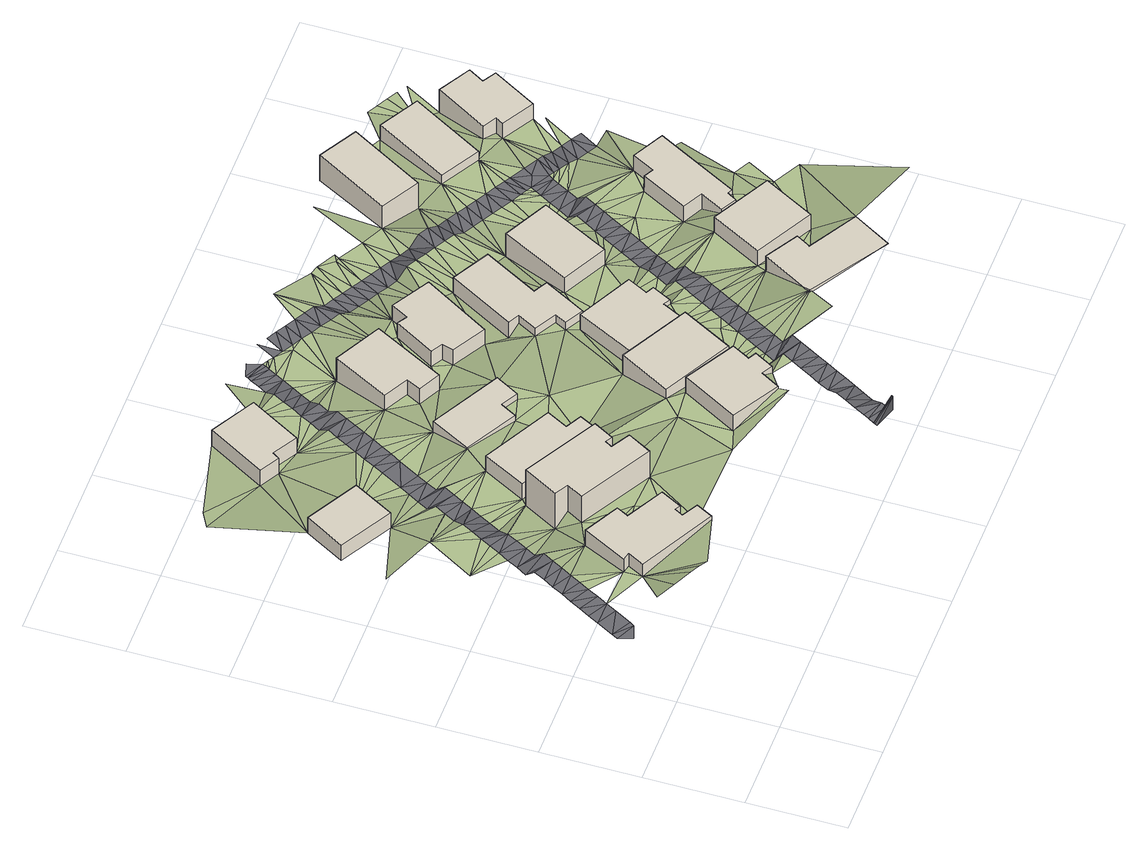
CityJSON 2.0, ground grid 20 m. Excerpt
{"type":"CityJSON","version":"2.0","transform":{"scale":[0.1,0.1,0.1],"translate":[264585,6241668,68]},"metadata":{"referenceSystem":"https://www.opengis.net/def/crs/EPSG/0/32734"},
"CityObjects":{
"building1":{"type":"Building","geometry":[{"type":"MultiSurface","lod":"1","boundaries":[[[0,1,2,3]],[[1,4,5,2]],[[4,6,7,5]],[[6,8,9,7]],[[8,10,11,9]],[[10,12,13,11]],[[12,14,15,13]],[[14,16,17,15]],[[16,18,19,17]],[[18,20,21,19]],[[20,22,23,21]],[[22,0,3,23]],[[3,2,5,7,9,11,13,15,17,19,21,23]]]}]},
"building2":{"type":"Building","geometry":[{"type":"MultiSurface","lod":"1","boundaries":[[[24,25,26,27]],[[25,28,29,26]],[[28,30,31,29]],[[30,24,27,31]],[[27,26,29,31]]]}]},
"building3":{"type":"Building","geometry":[{"type":"MultiSurface","lod":"1","boundaries":[[[32,33,34,35]],[[33,36,37,34]],[[36,38,39,37]],[[38,40,41,39]],[[40,42,43,41]],[[44,45,46,43]],[[45,47,48,46]],[[47,49,50,48]],[[49,51,52,50]],[[51,32,35,52]],[[35,34,37,39,41,43,46,48,50,52]]]}]},
"building4":{"type":"Building","geometry":[{"type":"MultiSurface","lod":"1","boundaries":[[[53,54,55,56]],[[54,57,58,55]],[[57,59,60,58]],[[59,61,62,60]],[[61,63,64,62]],[[63,53,56,64]],[[56,55,58,60,62,64]]]}]},
"building5":{"type":"Building","geometry":[{"type":"MultiSurface","lod":"1","boundaries":[[[65,66,67,68]],[[66,69,70,67]],[[69,71,72,70]],[[71,73,74,72]],[[73,75,76,74]],[[75,65,68,76]],[[68,67,70,72,74,76]]]}]},
"building6":{"type":"Building","geometry":[{"type":"MultiSurface","lod":"1","boundaries":[[[77,78,79,80]],[[78,81,82,79]],[[81,83,84,82]],[[83,85,86,84]],[[85,87,88,86]],[[87,77,80,88]],[[80,79,82,84,86,88]]]}]},
"building7":{"type":"Building","geometry":[{"type":"MultiSurface","lod":"1","boundaries":[[[89,90,91,92]],[[90,93,94,91]],[[93,95,96,94]],[[95,97,98,96]],[[97,99,100,98]],[[99,101,102,100]],[[101,103,104,102]],[[103,89,92,104]],[[92,91,94,96,98,100,102,104]]]}]},
"building8":{"type":"Building","geometry":[{"type":"MultiSurface","lod":"1","boundaries":[[[105,106,107,108]],[[106,109,110,107]],[[109,111,112,110]],[[111,113,114,112]],[[113,115,116,114]],[[115,105,108,116]],[[108,107,110,112,114,116]]]}]},
"building9":{"type":"Building","geometry":[{"type":"MultiSurface","lod":"1","boundaries":[[[117,118,119,120]],[[118,121,122,119]],[[121,123,124,122]],[[123,117,120,124]],[[120,119,122,124]]]}]},
"building10":{"type":"Building","geometry":[{"type":"MultiSurface","lod":"1","boundaries":[[[125,126,127,128]],[[126,129,130,127]],[[131,132,133,130]],[[132,134,135,133]],[[134,136,137,135]],[[136,138,139,137]],[[138,140,141,139]],[[140,125,128,141]],[[128,127,130,133,135,137,139,141]]]}]},
"building11":{"type":"Building","geometry":[{"type":"MultiSurface","lod":"1","boundaries":[[[142,143,144,145]],[[143,146,147,144]],[[146,148,149,147]],[[148,150,151,149]],[[150,152,153,151]],[[152,154,155,153]],[[154,156,157,155]],[[156,142,145,157]],[[145,144,147,149,151,153,155,157]]]}]},
"building12":{"type":"Building","geometry":[{"type":"MultiSurface","lod":"1","boundaries":[[[158,159,160,161]],[[159,162,163,160]],[[162,164,165,163]],[[164,166,167,165]],[[166,168,169,167]],[[168,170,171,169]],[[170,172,173,171]],[[172,174,175,173]],[[174,176,177,175]],[[176,158,161,177]],[[161,160,163,165,167,169,171,173,175,177]]]}]},
"building13":{"type":"Building","geometry":[{"type":"MultiSurface","lod":"1","boundaries":[[[178,179,180,181]],[[179,182,183,180]],[[182,184,185,183]],[[184,186,187,185]],[[186,188,189,187]],[[188,178,181,189]],[[181,180,183,185,187,189]]]}]},
"building14":{"type":"Building","geometry":[{"type":"MultiSurface","lod":"1","boundaries":[[[190,191,192,193]],[[191,194,195,192]],[[194,196,197,195]],[[196,190,193,197]],[[193,192,195,197]]]}]},
"building15":{"type":"Building","geometry":[{"type":"MultiSurface","lod":"1","boundaries":[[[198,199,200,201]],[[199,202,203,200]],[[202,204,205,203]],[[204,198,201,205]],[[201,200,203,205]]]}]},
"building16":{"type":"Building","geometry":[{"type":"MultiSurface","lod":"1","boundaries":[[[206,207,208,209]],[[207,210,211,208]],[[212,213,214,211]],[[213,215,216,214]],[[215,217,218,216]],[[217,219,220,218]],[[219,221,222,220]],[[221,223,224,222]],[[223,225,226,224]],[[225,206,209,226]],[[209,208,211,214,216,218,220,222,224,226]]]}]},
"building17":{"type":"Building","geometry":[{"type":"MultiSurface","lod":"1","boundaries":[[[227,228,229,230]],[[228,231,232,229]],[[231,233,234,232]],[[233,227,230,234]],[[230,229,232,234]]]}]},
"building18":{"type":"Building","geometry":[{"type":"MultiSurface","lod":"1","boundaries":[[[235,236,237,238]],[[236,239,240,237]],[[239,241,242,240]],[[241,235,238,242]],[[238,237,240,242]]]}]},
"building19":{"type":"Building","geometry":[{"type":"MultiSurface","lod":"1","boundaries":[[[243,244,245,246]],[[244,247,248,245]],[[247,249,250,248]],[[249,251,252,250]],[[251,253,254,252]],[[253,255,256,254]],[[255,257,258,256]],[[257,243,246,258]],[[246,245,248,250,252,254,256,258]]]}]},
"terrain1":{"type":"TINRelief","geometry":[{"type":"CompositeSurface","lod":"1","boundaries":[[[259,260,6]],[[6,1,261]],[[260,262,6]],[[263,1,264]],[[6,262,265]],[[1,266,264]],[[267,6,265]],[[1,6,4]],[[0,266,1]],[[268,266,0]],[[268,0,269]],[[8,6,267]],[[270,271,272]],[[0,273,269]],[[270,274,271]],[[273,0,275]],[[276,271,274]],[[276,277,271]],[[30,278,277]],[[33,275,0]],[[279,275,33]],[[277,276,280]],[[281,279,33]],[[38,0,22]],[[280,282,277]],[[0,38,33]],[[283,281,33]],[[284,277,282]],[[12,16,14]],[[12,10,16]],[[30,277,285]],[[277,284,285]],[[22,20,286]],[[36,33,38]],[[22,286,38]],[[283,32,287]],[[32,283,33]],[[10,18,16]],[[286,20,18]],[[287,32,288]],[[285,289,30]],[[290,288,54]],[[291,30,289]],[[69,292,25]],[[32,54,288]],[[286,40,38]],[[293,290,54]],[[10,40,18]],[[30,291,294]],[[30,295,24]],[[18,40,286]],[[69,296,292]],[[30,294,295]],[[24,71,25]],[[293,53,297]],[[293,54,53]],[[298,297,53]],[[69,25,71]],[[299,24,295]],[[32,51,54]],[[10,300,40]],[[53,301,298]],[[302,24,299]],[[303,301,53]],[[49,47,45]],[[302,304,24]],[[66,296,69]],[[45,44,49]],[[304,305,24]],[[78,306,303]],[[71,24,307]],[[78,303,53]],[[51,57,54]],[[24,305,307]],[[51,49,44]],[[306,78,308]],[[44,40,309]],[[44,57,51]],[[73,71,75]],[[309,40,300]],[[75,71,307]],[[308,77,310]],[[308,78,77]],[[81,78,53]],[[309,57,44]],[[311,310,77]],[[312,75,307]],[[53,63,81]],[[311,77,313]],[[312,314,75]],[[309,300,89]],[[77,315,313]],[[61,59,63]],[[316,75,314]],[[300,317,89]],[[316,318,75]],[[59,57,121]],[[75,318,319]],[[309,121,57]],[[315,109,320]],[[77,109,315]],[[321,75,319]],[[65,75,321]],[[63,59,322]],[[323,320,109]],[[309,89,103]],[[90,89,317]],[[322,81,63]],[[323,109,324]],[[324,109,325]],[[85,83,81]],[[109,77,113]],[[103,121,309]],[[65,321,326]],[[325,109,327]],[[81,322,85]],[[121,118,59]],[[115,113,77]],[[326,328,65]],[[59,118,322]],[[77,87,115]],[[328,329,65]],[[109,113,111]],[[95,93,90]],[[65,329,330]],[[87,85,322]],[[106,327,109]],[[65,330,331]],[[106,332,327]],[[123,121,103]],[[333,332,106]],[[334,333,106]],[[106,335,334]],[[101,123,103]],[[95,336,337]],[[337,97,95]],[[138,115,87]],[[99,97,101]],[[335,106,338]],[[115,134,339]],[[166,87,322]],[[138,134,115]],[[337,340,97]],[[341,101,97]],[[322,118,170]],[[105,115,339]],[[341,97,340]],[[87,140,138]],[[342,338,106]],[[101,343,123]],[[344,338,342]],[[138,136,134]],[[345,344,346]],[[343,101,341]],[[347,345,348]],[[349,347,348]],[[117,143,118]],[[132,339,134]],[[348,345,346]],[[142,118,143]],[[140,87,166]],[[342,346,344]],[[166,322,170]],[[123,343,350]],[[105,339,132]],[[106,351,342]],[[350,352,123]],[[105,353,106]],[[342,354,346]],[[123,352,355]],[[117,123,355]],[[170,118,142]],[[353,351,106]],[[354,342,356]],[[143,117,146]],[[357,358,359]],[[342,351,356]],[[162,140,166]],[[355,352,360]],[[126,105,132]],[[186,361,359]],[[117,355,362]],[[126,132,131]],[[105,363,353]],[[355,360,362]],[[166,164,162]],[[170,168,166]],[[361,186,364]],[[359,358,186]],[[365,146,117]],[[105,366,363]],[[365,117,362]],[[142,172,170]],[[126,367,105]],[[364,186,368]],[[366,105,367]],[[159,140,162]],[[148,146,150]],[[146,365,369]],[[186,370,368]],[[172,142,371]],[[150,146,369]],[[367,126,372]],[[125,140,159]],[[156,371,142]],[[369,373,150]],[[371,194,172]],[[372,126,374]],[[375,376,377]],[[373,378,150]],[[378,152,150]],[[379,370,184]],[[374,126,380]],[[184,370,186]],[[126,125,381]],[[174,172,194]],[[376,382,377]],[[152,156,154]],[[383,379,184]],[[380,126,381]],[[377,382,384]],[[152,378,385]],[[184,386,383]],[[152,385,387]],[[152,388,156]],[[371,196,194]],[[371,156,196]],[[386,202,389]],[[387,388,152]],[[125,390,381]],[[158,176,174]],[[384,391,377]],[[391,384,392]],[[393,125,159]],[[202,394,389]],[[390,125,395]],[[386,184,202]],[[396,156,388]],[[392,397,391]],[[194,191,174]],[[398,394,202]],[[159,158,399]],[[395,125,393]],[[156,396,400]],[[159,399,401]],[[400,196,156]],[[397,402,403]],[[401,393,159]],[[174,191,158]],[[403,391,397]],[[404,405,402]],[[202,184,182]],[[406,399,158]],[[399,407,401]],[[398,199,408]],[[405,403,402]],[[199,398,202]],[[409,404,410]],[[196,400,411]],[[407,399,406]],[[412,408,199]],[[405,404,409]],[[413,409,410]],[[196,411,414]],[[412,199,415]],[[204,202,182]],[[403,405,416]],[[414,417,196]],[[179,204,182]],[[416,405,409]],[[158,191,418]],[[158,419,406]],[[415,199,420]],[[421,413,422]],[[423,196,417]],[[413,421,409]],[[418,419,158]],[[204,179,178]],[[422,424,421]],[[425,196,423]],[[190,196,425]],[[426,420,213]],[[191,427,418]],[[420,199,213]],[[428,233,424]],[[429,426,213]],[[233,421,424]],[[427,191,430]],[[431,233,428]],[[191,190,432]],[[430,191,432]],[[433,434,429]],[[431,435,233]],[[199,217,213]],[[436,190,425]],[[433,429,213]],[[434,433,437]],[[217,199,219]],[[438,190,436]],[[433,439,437]],[[440,421,233]],[[199,198,219]],[[190,438,441]],[[213,217,215]],[[439,433,442]],[[233,435,227]],[[443,432,190]],[[435,444,227]],[[178,445,204]],[[441,446,190]],[[443,190,447]],[[227,444,448]],[[433,213,212]],[[449,198,204]],[[446,450,190]],[[447,190,451]],[[448,452,227]],[[223,221,219]],[[433,212,442]],[[219,198,223]],[[451,190,450]],[[442,212,453]],[[449,204,445]],[[178,454,445]],[[455,241,452]],[[227,452,241]],[[223,198,456]],[[457,451,450]],[[241,455,458]],[[206,459,453]],[[457,460,451]],[[198,449,456]],[[453,212,206]],[[461,241,458]],[[457,462,460]],[[459,206,463]],[[464,460,462]],[[462,465,464]],[[206,212,207]],[[206,466,463]],[[467,227,241]],[[449,468,456]],[[456,225,223]],[[461,469,235]],[[461,235,241]],[[470,471,466]],[[235,469,472]],[[471,473,474]],[[475,476,474]],[[228,227,467]],[[206,477,466]],[[472,478,235]],[[475,474,473]],[[470,473,471]],[[235,478,479]],[[470,466,477]],[[467,241,239]],[[480,225,456]],[[481,477,206]],[[206,225,482]],[[483,481,206]],[[249,235,479]],[[249,479,484]],[[467,239,228]],[[206,482,483]],[[484,485,249]],[[249,485,486]],[[244,235,249]],[[235,244,236]],[[487,251,486]],[[247,244,249]],[[249,486,251]],[[488,487,489]],[[243,236,244]],[[490,239,236]],[[491,490,236]],[[491,236,492]],[[493,236,243]],[[236,494,492]]]}]},
"road1":{"type":"Road","geometry":[{"type":"MultiSurface","lod":"1","boundaries":[[[495,496,497]],[[498,499,496]],[[261,500,499]],[[501,496,495]],[[495,497,502]],[[498,496,501]],[[500,261,503]],[[499,498,261]],[[503,504,505]],[[261,504,503]],[[505,504,263]],[[505,263,506]],[[507,508,268]],[[506,266,508]],[[268,508,266]],[[507,269,509]],[[507,268,269]],[[509,269,510]],[[266,506,264]],[[263,264,506]],[[511,510,273]],[[279,270,272]],[[272,511,279]],[[279,511,275]],[[274,270,283]],[[270,279,281]],[[276,274,283]],[[275,511,273]],[[287,280,276]],[[282,280,288]],[[283,270,281]],[[269,273,510]],[[288,280,287]],[[297,285,284]],[[288,290,282]],[[293,284,282]],[[297,284,293]],[[290,293,282]],[[285,297,289]],[[291,289,298]],[[306,295,294]],[[291,301,294]],[[303,294,301]],[[302,299,310]],[[306,299,295]],[[294,303,306]],[[301,291,298]],[[289,297,298]],[[305,304,311]],[[299,308,310]],[[315,307,305]],[[304,302,310]],[[310,311,304]],[[320,307,315]],[[315,305,313]],[[305,311,313]],[[307,320,312]],[[308,299,306]],[[324,316,314]],[[324,318,316]],[[312,320,314]],[[323,324,314]],[[318,325,319]],[[324,325,318]],[[320,323,314]],[[319,325,327]],[[319,327,321]],[[321,333,326]],[[326,334,328]],[[328,335,329]],[[330,329,338]],[[333,334,326]],[[333,321,332]],[[327,332,321]],[[338,329,335]],[[344,512,513]],[[330,338,513]],[[335,328,334]],[[338,344,513]],[[514,345,347]],[[514,512,345]],[[345,512,344]],[[514,347,349]],[[514,349,515]],[[516,515,349]],[[276,283,287]]]}]},
"road2":{"type":"Road","geometry":[{"type":"MultiSurface","lod":"1","boundaries":[[[517,346,354]],[[518,354,356]],[[354,518,519]],[[351,520,356]],[[356,520,518]],[[375,351,353]],[[375,520,351]],[[375,353,363]],[[375,363,376]],[[366,382,363]],[[363,382,376]],[[366,367,382]],[[382,367,384]],[[367,372,384]],[[392,384,372]],[[392,372,374]],[[392,374,397]],[[397,374,380]],[[380,402,397]],[[402,380,381]],[[381,404,402]],[[390,404,381]],[[410,404,390]],[[390,395,413]],[[410,390,413]],[[422,395,393]],[[413,395,422]],[[393,401,422]],[[401,424,422]],[[428,401,407]],[[428,424,401]],[[428,407,406]],[[406,431,428]],[[435,406,419]],[[406,435,431]],[[419,418,444]],[[444,435,419]],[[448,418,427]],[[448,444,418]],[[452,427,430]],[[448,427,452]],[[430,432,455]],[[430,455,452]],[[458,432,443]],[[432,458,455]],[[447,461,443]],[[443,461,458]],[[461,447,451]],[[461,451,469]],[[469,451,460]],[[460,464,472]],[[472,469,460]],[[464,465,478]],[[472,464,478]],[[465,521,478]],[[521,479,478]],[[476,484,521]],[[476,475,484]],[[521,484,479]],[[475,473,485]],[[475,485,484]],[[486,473,470]],[[473,486,485]],[[477,487,470]],[[487,486,470]],[[489,477,481]],[[477,489,487]],[[483,489,481]],[[483,522,489]]]}]},
"road3":{"type":"Road","geometry":[{"type":"MultiSurface","lod":"1","boundaries":[[[523,524,525]],[[523,525,526]],[[527,526,528]],[[529,525,524]],[[530,531,525]],[[532,527,528]],[[526,525,531]],[[528,526,531]],[[533,532,534]],[[532,533,527]],[[534,532,535]],[[536,537,538]],[[536,539,537]],[[534,535,538]],[[536,540,539]],[[539,541,542]],[[541,539,540]],[[536,538,543]],[[535,543,538]],[[544,542,541]],[[545,544,546]],[[336,546,547]],[[542,544,545]],[[336,548,337]],[[548,340,337]],[[359,341,340]],[[341,361,343]],[[549,336,547]],[[547,546,544]],[[336,549,548]],[[359,340,357]],[[343,361,350]],[[341,359,361]],[[364,352,350]],[[364,368,352]],[[364,350,361]],[[352,368,370]],[[379,362,360]],[[379,365,362]],[[352,370,360]],[[365,386,369]],[[369,389,373]],[[378,373,389]],[[383,386,365]],[[383,365,379]],[[370,379,360]],[[387,385,408]],[[378,389,394]],[[408,388,387]],[[385,378,394]],[[398,408,385]],[[412,415,388]],[[412,388,408]],[[385,394,398]],[[388,415,396]],[[389,369,386]],[[411,400,420]],[[414,411,426]],[[400,396,420]],[[429,414,426]],[[434,414,429]],[[426,411,420]],[[396,415,420]],[[414,434,417]],[[425,423,437]],[[442,436,425]],[[417,434,423]],[[436,453,438]],[[453,441,438]],[[425,439,442]],[[439,425,437]],[[434,437,423]],[[459,441,453]],[[466,450,446]],[[459,463,441]],[[453,436,442]],[[463,446,441]],[[457,466,471]],[[450,466,457]],[[463,466,446]],[[457,471,474]],[[465,462,474]],[[476,521,465]],[[457,474,462]],[[476,465,474]],[[340,548,357]]]}]}
},
"vertices":[
[215,449,127],[167,359,135],[167,359,168],[215,449,168],[184,355,135],[184,355,168],[167,322,135],[167,322,168],[322,240,159],[322,240,168],[340,274,127],[340,274,168],[308,292,127],[308,292,168],[317,309,127],[317,309,168],[328,303,127],[328,303,168],[351,346,127],[351,346,168],[274,387,127],[274,387,168],[287,411,127],[287,411,168],
[224,896,74],[118,955,87],[118,955,128],[224,896,128],[72,874,87],[72,874,128],[178,814,87],[178,814,128],
[299,593,100],[260,522,100],[260,522,196],[299,593,196],[287,507,127],[287,507,196],[268,474,127],[268,474,196],[416,392,127],[416,392,196],[444,440,127],[443,440,196],[443,440,127],[405,462,127],[405,462,196],[413,476,127],[413,476,196],[427,468,127],[427,468,196],[450,509,127],[450,509,196],
[358,690,100],[312,604,100],[312,604,141],[358,690,141],[485,513,114],[485,513,141],[507,556,87],[507,556,141],[475,573,87],[475,573,141],[498,616,87],[498,616,141],
[391,1151,54],[300,1202,54],[300,1202,95],[391,1151,95],[232,1085,54],[232,1085,95],[272,1062,54],[272,1062,95],[281,1076,54],[281,1076,95],[331,1047,54],[331,1047,95],
[444,821,74],[400,740,100],[400,740,102],[444,821,102],[506,682,87],[506,682,102],[524,715,87],[524,715,102],[559,696,87],[559,696,102],[586,744,87],[586,744,102],
[586,287,114],[682,232,149],[682,232,155],[586,287,155],[704,270,149],[704,270,155],[726,258,137],[726,258,155],[748,297,98],[748,297,155],[732,306,98],[732,306,155],[752,342,98],[752,342,155],[650,400,114],[650,400,155],
[634,990,62],[539,1040,40],[539,1040,102],[634,990,102],[478,926,62],[478,926,102],[528,899,62],[528,899,102],[513,870,62],[513,870,102],[558,847,62],[558,847,102],
[819,458,98],[680,532,87],[680,532,139],[819,458,139],[624,429,114],[624,429,139],[763,355,98],[763,355,139],
[774,940,47],[697,985,62],[697,985,102],[774,940,102],[677,951,62],[677,950,102],[677,950,62],[658,962,62],[658,962,102],[609,880,62],[609,880,102],[633,866,62],[633,866,102],[626,843,62],[626,843,102],[693,804,62],[693,804,102],
[779,648,68],[719,529,68],[719,529,109],[779,648,109],[833,472,98],[833,472,109],[852,510,98],[852,510,109],[866,503,98],[866,503,109],[886,542,68],[886,542,109],[870,550,68],[870,550,109],[891,591,68],[891,591,109],
[887,863,47],[811,905,47],[811,905,88],[887,863,88],[736,772,47],[736,772,88],[759,760,68],[759,760,88],[737,721,68],[737,721,88],[782,696,68],[782,696,88],[770,673,68],[770,673,88],[807,652,68],[807,652,88],[854,738,68],[854,738,88],[826,753,68],[826,753,88],
[1156,240,128],[1058,297,88],[1058,297,129],[1156,240,129],[1075,326,88],[1075,326,129],[1009,365,88],[1009,365,129],[946,258,137],[946,258,129],[1110,162,128],[1110,162,129],
[1020,795,35],[928,842,47],[928,842,109],[1020,795,109],[857,704,68],[857,704,109],[948,657,68],[948,657,109],
[1190,423,88],[1072,486,88],[1072,486,129],[1190,423,129],[1016,383,88],[1016,383,129],[1134,320,88],[1134,320,129],
[1198,685,58],[1174,640,58],[1174,640,99],[1198,685,99],[1155,651,58],[1155,650,99],[1155,650,58],[1105,556,58],[1105,556,99],[1146,535,58],[1146,535,99],[1121,488,88],[1121,488,99],[1152,471,88],[1152,471,99],[1163,490,88],[1163,490,99],[1173,485,88],[1173,485,99],[1262,651,53],[1262,651,99],
[1019,1042,16],[1105,1192,16],[1105,1192,85],[1019,1042,85],[1028,1236,16],[1028,1236,85],[942,1086,25],[942,1086,85],
[1154,970,35],[1239,1118,7],[1239,1118,57],[1154,970,57],[1160,1163,16],[1160,1163,57],[1075,1015,35],[1075,1015,57],
[1268,1085,7],[1206,979,35],[1206,979,69],[1268,1085,69],[1234,963,28],[1234,963,69],[1225,947,28],[1225,947,69],[1289,910,28],[1289,910,69],[1341,1000,28],[1341,1000,69],[1314,1016,7],[1314,1016,69],[1333,1048,7],[1333,1048,69],
[100,271,165],[140,252,165],[81,363,135],[179,233,165],[104,406,135],[116,427,135],[199,223,165],[128,448,135],[219,214,159],[140,470,135],[152,491,135],[161,598,110],[90,630,110],[149,577,110],[164,513,135],[173,619,110],[176,534,110],[185,641,110],[147,728,110],[54,781,87],[188,555,110],[197,662,110],[200,577,110],[209,684,110],[211,598,110],[221,705,100],[232,726,100],[337,395,127],[223,619,100],[235,641,100],[244,748,100],[247,662,100],[256,769,74],[86,1140,73],[259,684,100],[268,791,74],[280,812,74],[117,1157,73],[271,705,100],[283,726,100],[292,833,74],[540,273,114],[295,748,100],[316,876,74],[307,769,74],[328,897,74],[339,919,74],[318,791,74],[351,940,74],[330,812,74],[587,395,114],[354,855,74],[366,876,74],[363,962,74],[378,897,74],[375,983,74],[390,919,74],[387,1004,74],[684,212,149],[399,1026,54],[411,1047,54],[402,940,74],[423,1069,54],[587,644,87],[414,962,74],[425,983,74],[437,1004,74],[435,1090,54],[449,1026,54],[446,1111,54],[458,1133,54],[470,1154,40],[455,1226,54],[461,1047,54],[473,1069,40],[485,1090,40],[497,1111,40],[767,233,137],[779,254,137],[509,1133,40],[587,892,62],[791,276,98],[803,297,98],[587,1140,40],[815,319,98],[518,1150,40],[527,1166,40],[558,1168,40],[532,1174,40],[546,1175,40],[535,1181,40],[827,340,98],[620,1134,40],[839,362,98],[640,1122,40],[578,1157,40],[837,395,98],[599,1145,40],[829,254,137],[920,207,137],[841,276,98],[851,383,98],[853,297,98],[863,404,98],[661,1111,40],[865,319,98],[875,426,98],[681,1099,40],[702,1088,40],[877,340,98],[887,447,98],[890,361,98],[837,644,68],[723,1076,25],[900,469,98],[743,1065,25],[662,1161,40],[682,1149,40],[710,1219,40],[912,490,98],[902,383,98],[764,1053,25],[785,1042,25],[703,1138,40],[914,404,98],[724,1126,25],[924,511,98],[926,426,98],[936,533,68],[948,554,68],[938,447,98],[805,1030,25],[794,1174,25],[744,1115,25],[847,1007,47],[950,468,98],[826,1019,25],[960,576,68],[765,1103,25],[962,490,88],[837,892,47],[972,597,58],[868,996,47],[786,1092,25],[813,1169,25],[806,1080,25],[837,1140,25],[909,973,47],[888,984,47],[974,511,88],[846,1138,25],[827,1069,25],[984,619,58],[986,533,58],[847,1057,25],[996,640,58],[998,554,58],[851,1148,25],[1008,661,58],[951,950,47],[930,961,47],[1010,576,58],[897,1109,25],[868,1046,25],[1020,683,58],[889,1034,25],[1032,704,58],[1022,597,58],[971,938,35],[910,1023,25],[1035,618,58],[992,927,35],[930,1011,47],[1013,915,35],[1087,644,58],[1047,640,58],[951,1000,47],[1045,726,58],[1059,661,58],[1057,747,58],[1071,683,58],[962,1226,16],[1069,768,35],[1083,704,58],[1034,903,35],[972,988,35],[1287,393,83],[1081,790,35],[1054,892,35],[993,977,35],[1231,423,83],[1093,811,35],[1075,880,35],[1014,965,35],[1095,725,58],[1310,188,122],[1034,953,35],[1229,500,83],[1105,833,35],[1055,942,35],[1107,747,58],[1096,869,35],[1076,930,35],[1112,845,35],[1119,768,35],[1108,862,35],[1118,856,35],[1131,790,35],[1087,1140,16],[1263,482,83],[1097,919,35],[1199,811,35],[1143,811,35],[1117,907,35],[1179,823,35],[1150,824,35],[1167,829,35],[1157,835,35],[1220,800,28],[1129,901,35],[1159,884,35],[1297,626,53],[1241,788,28],[1282,765,53],[1261,777,28],[1189,868,35],[1200,861,35],[1221,850,28],[1241,838,28],[1299,889,28],[1262,827,28],[1227,1210,7],[1248,1198,7],[1270,1186,7],[1312,1162,7],[1291,1174,7],
[44,298,135],[11,329,135],[5,317,135],[69,341,135],[30,363,135],[42,384,135],[50,307,135],[14,288,135],[54,406,135],[93,384,135],[66,427,135],[78,448,135],[102,491,135],[90,470,135],[114,513,135],[125,534,110],[137,555,110],[489,1188,40],[480,1171,40],[494,1196,40],[497,1202,40],[527,1211,40],
[579,1207,40],[620,1184,40],[600,1195,40],[641,1172,40],[1148,865,35],[1283,815,28],
[654,34,149],[652,30,149],[692,13,190],[656,38,149],[663,50,149],[701,28,149],[662,3,190],[694,14,190],[695,16,190],[708,40,149],[670,62,149],[682,83,149],[720,62,137],[745,104,137],[706,126,149],[694,105,149],[718,147,137],[757,126,137],[769,147,137],[730,169,137],[732,83,137],[781,169,137],[742,190,137],[755,212,137],[793,190,137],[817,233,137],[805,211,137]
]}
